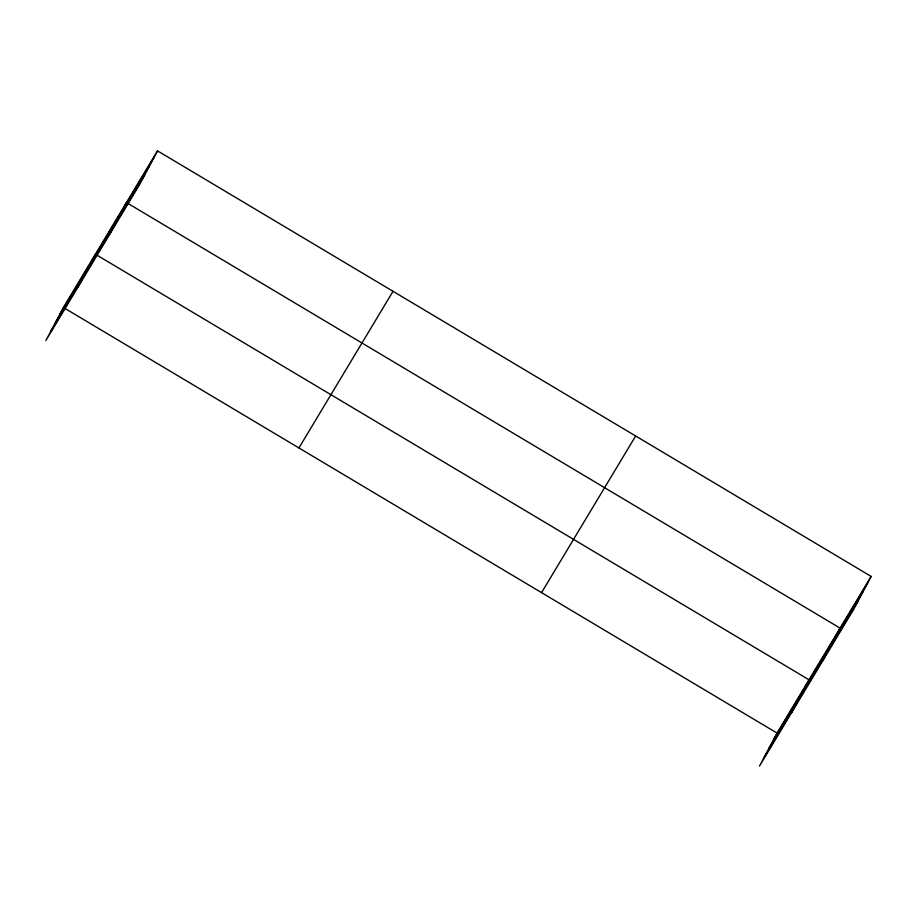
<?xml version="1.0" encoding="UTF-8"?>
<svg xmlns="http://www.w3.org/2000/svg" width="917" height="917" viewBox="0 0 917 917"><rect width="100%" height="100%" fill="white"/><g stroke="black" fill="none" stroke-linecap="round" stroke-linejoin="round"><path stroke-width="1.38" d="M157.529 150.869L63.433 307.504L45.85 340.574L139.946 183.927L157.529 150.869L871.15 576.426L853.567 609.496L759.471 766.131L777.054 733.073L871.15 576.426M77.842 287.319L95.425 254.25M108.894 235.623L126.477 202.565L840.098 628.122L822.515 661.18M791.463 712.876L809.046 679.806L96.652 254.983M60.167 313.648L154.262 157.013M55.444 322.532L149.54 165.897M50.573 331.69L144.668 175.044M298.931 447.943L393.026 291.308M541.557 592.634L635.653 435.999M773.788 739.205L867.883 582.57M769.065 748.089L863.161 591.454M764.193 757.247L858.301 600.601M63.433 307.504L777.054 733.073"/></g></svg>
